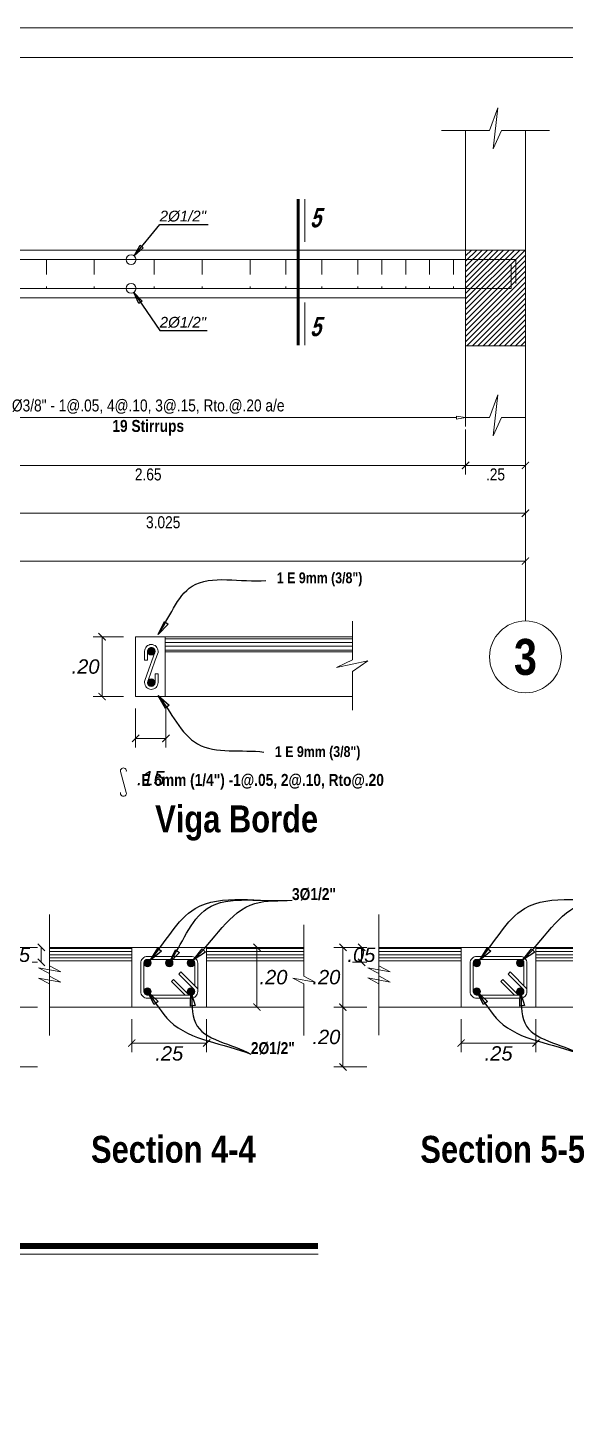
# Model space of a CAD drawing. Header units: millimetres. Extents: x 56 to 215, y 47 to 103.
# Drawn here: x 86.62 to 91.11, y 62.51 to 74.1 of the extents above; entities that cross this region are included whole.
import ezdxf
from ezdxf.enums import TextEntityAlignment as Align

# ---------------------------------------------------------------- set-up
doc = ezdxf.new("R2010")
doc.units = ezdxf.units.MM
doc.linetypes.add('CENTER2', pattern=[28.575, 19.05, -3.175, 3.175, -3.175])
doc.linetypes.add('DASHED2', pattern=[0.375, 0.25, -0.125])
for name, color, linetype, lineweight in [('E_Columna', 3, 'Continuous', 25), ('E_Estribo', 1, 'CENTER2', 20), ('E_Fierros', 2, 'Continuous', 50), ('G_Achurados', 54, 'Continuous', 5), ('G_Complemento', 30, 'Continuous', 20), ('G_Cortes', 3, 'Continuous', 60), ('G_Ejes', 253, 'Continuous', 20), ('G_Sombreados', 8, 'Continuous', 9), ('G_Texto', 122, 'Continuous', 20)]:
    doc.layers.add(name, color=color, linetype=linetype, lineweight=lineweight)
doc.layers.add('G_Acotación', color=171, linetype='Continuous')
doc.styles.add('Acotacion', font='ARIALN.TTF')
doc.styles.add('ARIAL', font='ariali.ttf', dxfattribs={"height": 0.12})
doc.styles.add('Cotas', font='ARIALNB.TTF', dxfattribs={"height": 0.1})
doc.styles.add('Eje', font='ARIALNB.TTF', dxfattribs={"height": 0.3})
doc.styles.add('Notas', font='ARIALNB.TTF', dxfattribs={"height": 0.15})
doc.styles.add('TITULOS', font='ARIALNB.TTF', dxfattribs={"height": 0.3})
doc.dimstyles.new('120', dxfattribs={"dimtxt": 1, "dimasz": 0.06, "dimexe": 0.06, "dimexo": 0.1, "dimgap": 0.08, "dimtad": 3, "dimtih": 1, "dimtoh": 1, "dimlfac": 0.4, "dimzin": 1, "dimdsep": 46, "dimtxsty": 'Cotas', "dimblk": 'ARCHTICK', "dimcen": 2.5, "dimdle": 0.06, "dimclrt": 21, "dimazin": 0, "dimtp": 0.2, "dimtm": 0.2, "dimtfac": 1, "dimtix": 1, "dimtmove": 1, "dimatfit": 0, "dimfxl": 1, "dimtolj": 1, "dimtzin": 1, "dimarcsym": 0})
doc.dimstyles.new('125', dxfattribs={"dimtxt": 1, "dimasz": 0.06, "dimexe": 0.06, "dimexo": 0.1, "dimgap": 0.08, "dimtad": 3, "dimtih": 1, "dimtoh": 1, "dimlfac": 0.5, "dimzin": 1, "dimdsep": 46, "dimtxsty": 'Cotas', "dimblk": 'ARCHTICK', "dimcen": 2.5, "dimdle": 0.06, "dimclrt": 4, "dimazin": 0, "dimtp": 0.2, "dimtm": 0.2, "dimtfac": 1, "dimtix": 1, "dimtmove": 1, "dimatfit": 3, "dimfxl": 1, "dimtolj": 1, "dimtzin": 1, "dimarcsym": 0})
doc.dimstyles.new('Lenin_20', dxfattribs={"dimscale": 0.5, "dimtxt": 0.1, "dimasz": 0.12, "dimexe": 0.15, "dimexo": 0.2, "dimgap": 0.05, "dimtad": 2, "dimtih": 1, "dimtoh": 1, "dimlfac": 0.4, "dimzin": 4, "dimdsep": 46, "dimtxsty": 'ARIAL', "dimblk": 'ARCHTICK', "dimcen": 0.12, "dimclrd": 256, "dimclre": 256, "dimclrt": 4, "dimazin": 1, "dimtm": 1e-09, "dimtfac": 1, "dimtmove": 2, "dimatfit": 2, "dimldrblk": 'ARCHTICK', "dimfxl": 1, "dimtolj": 1, "dimlwd": 13, "dimlwe": 18, "dimarcsym": 0})
doc.dimstyles.new('Lenin_25', dxfattribs={"dimscale": 0.5, "dimtxt": 0.2, "dimasz": 0.12, "dimexe": 0.15, "dimexo": 0.2, "dimgap": 0.05, "dimtad": 2, "dimtih": 1, "dimtoh": 1, "dimlfac": 0.5, "dimzin": 4, "dimdsep": 46, "dimtxsty": 'Acotacion', "dimblk": 'ARCHTICK', "dimcen": 0.12, "dimclrd": 256, "dimclre": 256, "dimclrt": 4, "dimazin": 1, "dimtm": 1e-09, "dimtfac": 1, "dimtmove": 2, "dimatfit": 2, "dimldrblk": 'ARCHTICK', "dimfxl": 1, "dimtolj": 1, "dimlwd": 13, "dimlwe": 18, "dimarcsym": 0})

# ---------------------------------------------------------------- blocks, each defined once
blk = doc.blocks.new('_ArchTick')
at = {"color": 0, "linetype": 'ByBlock', "const_width": 0.15}
blk.add_lwpolyline([(-0.5, -0.5), (0.5, 0.5)], dxfattribs=at)
blk = doc.blocks.new('*D601')
at = {"layer": 'Defpoints', "color": 0, "transparency": 16777216}
for p in [(78.773, 70.845), (90.773, 70.845), (90.773, 69.645)]:
    blk.add_point(p, dxfattribs=at)
at = {"layer": 'G_Acotación', "lineweight": 18, "transparency": 16777216}
for p, q in [((78.773, 70.745), (78.773, 69.57)), ((90.773, 70.745), (90.773, 69.57))]:
    blk.add_line(p, q, dxfattribs=at)
at = {"layer": 'G_Acotación', "lineweight": 13, "transparency": 16777216}
blk.add_line((78.773, 69.645), (90.773, 69.645), dxfattribs=at)
at = {"layer": 'G_Acotación', "lineweight": 13, "transparency": 16777216, "xscale": 0.06, "yscale": 0.06, "zscale": 0.06, "rotation": 180}
blk.add_blockref('_ArchTick', (78.773, 69.645), dxfattribs=at)
at = {"layer": 'G_Acotación', "lineweight": 13, "transparency": 16777216, "xscale": 0.06, "yscale": 0.06, "zscale": 0.06}
blk.add_blockref('_ArchTick', (90.773, 69.645), dxfattribs=at)
at = {"layer": 'G_Acotación', "color": 4, "lineweight": 5, "transparency": 16777216, "insert": (84.773, 69.569), "char_height": 0.1, "attachment_point": 5, "style": 'Acotacion'}
blk.add_mtext('\\A1;6.000', dxfattribs=at)
blk = doc.blocks.new('Eri')
blk.add_line((-1.7, 0), (0, 0))
blk.add_circle((-2, 0), 0.3)
at = {"color": 1, "style": 'Eje', "flags": 4}
blk.add_attdef('H', text='', height=0.3, dxfattribs=at).set_placement((-2, 0), align=Align.MIDDLE_CENTER)
blk = doc.blocks.new('_ClosedBlank')
at = {"color": 0, "linetype": 'ByBlock', "lineweight": -2}
for p, q in [((-1, 0.17), (0, 0)), ((-1, 0.17), (-1, -0.17)), ((0, 0), (-1, -0.17))]:
    blk.add_line(p, q, dxfattribs=at)
blk = doc.blocks.new('*D606')
at = {"layer": 'Defpoints', "color": 0, "transparency": 16777216}
for p in [(84.973, 71.845), (90.273, 71.845), (90.273, 70.845)]:
    blk.add_point(p, dxfattribs=at)
at = {"layer": 'G_Acotación', "lineweight": 18, "transparency": 16777216}
for p, q in [((84.973, 71.745), (84.973, 70.77)), ((90.273, 71.745), (90.273, 70.77))]:
    blk.add_line(p, q, dxfattribs=at)
at = {"layer": 'G_Acotación', "lineweight": 13, "transparency": 16777216}
blk.add_line((85.048, 70.845), (90.198, 70.845), dxfattribs=at)
at = {"layer": 'G_Acotación', "lineweight": 13, "transparency": 16777216, "xscale": 0.075, "yscale": 0.075, "zscale": 0.075, "rotation": 180}
blk.add_blockref('_ClosedBlank', (84.973, 70.845), dxfattribs=at)
at = {"layer": 'G_Acotación', "lineweight": 13, "transparency": 16777216, "xscale": 0.075, "yscale": 0.075, "zscale": 0.075}
blk.add_blockref('_ClosedBlank', (90.273, 70.845), dxfattribs=at)
at = {"layer": 'G_Acotación', "color": 4, "lineweight": 5, "transparency": 16777216, "insert": (87.623, 70.936), "char_height": 0.1, "attachment_point": 5, "style": 'Acotacion'}
blk.add_mtext('\\A1;Ø3/8" - 1@.05, 4@.10, 3@.15, Rto.@.20 a/e', dxfattribs=at)
blk = doc.blocks.new('*D607')
at = {"layer": 'Defpoints', "color": 0, "transparency": 16777216}
for p in [(84.723, 70.845), (90.773, 70.845), (90.773, 70.045)]:
    blk.add_point(p, dxfattribs=at)
at = {"layer": 'G_Acotación', "lineweight": 18, "transparency": 16777216}
for p, q in [((84.723, 70.745), (84.723, 69.97)), ((90.773, 70.745), (90.773, 69.97))]:
    blk.add_line(p, q, dxfattribs=at)
at = {"layer": 'G_Acotación', "lineweight": 13, "transparency": 16777216}
blk.add_line((84.723, 70.045), (90.773, 70.045), dxfattribs=at)
at = {"layer": 'G_Acotación', "lineweight": 13, "transparency": 16777216, "xscale": 0.06, "yscale": 0.06, "zscale": 0.06, "rotation": 180}
blk.add_blockref('_ArchTick', (84.723, 70.045), dxfattribs=at)
at = {"layer": 'G_Acotación', "lineweight": 13, "transparency": 16777216, "xscale": 0.06, "yscale": 0.06, "zscale": 0.06}
blk.add_blockref('_ArchTick', (90.773, 70.045), dxfattribs=at)
at = {"layer": 'G_Acotación', "color": 4, "lineweight": 5, "transparency": 16777216, "insert": (87.748, 69.969), "char_height": 0.1, "attachment_point": 5, "style": 'Acotacion'}
blk.add_mtext('\\A1;3.025', dxfattribs=at)
blk = doc.blocks.new('*D609')
at = {"layer": 'Defpoints', "color": 0, "transparency": 16777216}
for p in [(84.973, 70.845), (90.273, 70.845), (90.273, 70.445)]:
    blk.add_point(p, dxfattribs=at)
at = {"layer": 'G_Acotación', "lineweight": 18, "transparency": 16777216}
for p, q in [((84.973, 70.745), (84.973, 70.37)), ((90.273, 70.745), (90.273, 70.37))]:
    blk.add_line(p, q, dxfattribs=at)
at = {"layer": 'G_Acotación', "lineweight": 13, "transparency": 16777216}
blk.add_line((84.973, 70.445), (90.273, 70.445), dxfattribs=at)
at = {"layer": 'G_Acotación', "lineweight": 13, "transparency": 16777216, "xscale": 0.06, "yscale": 0.06, "zscale": 0.06, "rotation": 180}
blk.add_blockref('_ArchTick', (84.973, 70.445), dxfattribs=at)
at = {"layer": 'G_Acotación', "lineweight": 13, "transparency": 16777216, "xscale": 0.06, "yscale": 0.06, "zscale": 0.06}
blk.add_blockref('_ArchTick', (90.273, 70.445), dxfattribs=at)
at = {"layer": 'G_Acotación', "color": 4, "lineweight": 5, "transparency": 16777216, "insert": (87.623, 70.369), "char_height": 0.1, "attachment_point": 5, "style": 'Acotacion'}
blk.add_mtext('\\A1;2.65', dxfattribs=at)
blk = doc.blocks.new('*D610')
at = {"layer": 'Defpoints', "color": 0, "transparency": 16777216}
for p in [(90.273, 70.845), (90.773, 70.845), (90.773, 70.445)]:
    blk.add_point(p, dxfattribs=at)
at = {"layer": 'G_Acotación', "lineweight": 18, "transparency": 16777216}
for p, q in [((90.273, 70.745), (90.273, 70.37)), ((90.773, 70.745), (90.773, 70.37))]:
    blk.add_line(p, q, dxfattribs=at)
at = {"layer": 'G_Acotación', "lineweight": 13, "transparency": 16777216}
blk.add_line((90.273, 70.445), (90.773, 70.445), dxfattribs=at)
at = {"layer": 'G_Acotación', "lineweight": 13, "transparency": 16777216, "xscale": 0.06, "yscale": 0.06, "zscale": 0.06, "rotation": 180}
blk.add_blockref('_ArchTick', (90.273, 70.445), dxfattribs=at)
at = {"layer": 'G_Acotación', "lineweight": 13, "transparency": 16777216, "xscale": 0.06, "yscale": 0.06, "zscale": 0.06}
blk.add_blockref('_ArchTick', (90.773, 70.445), dxfattribs=at)
at = {"layer": 'G_Acotación', "color": 4, "lineweight": 5, "transparency": 16777216, "insert": (90.523, 70.369), "char_height": 0.1, "attachment_point": 5, "style": 'Acotacion'}
blk.add_mtext('\\A1;.25', dxfattribs=at)
blk = doc.blocks.new('A$C20F518DE')
at = {"linetype": 'CENTER2', "lineweight": 60, "ltscale": 3}
blk.add_line((0, 0), (0, 1.221), dxfattribs=at)
at = {"lineweight": 20}
for p, q in [((0.055, 0.864), (0.055, 1.221)), ((0.055, 0.357), (0.055, 0))]:
    blk.add_line(p, q, dxfattribs=at)
at = {"ltscale": 1.1, "style": 'Notas', "oblique": 15.641, "width": 0.871134, "flags": 4}
blk.add_attdef('C0', text='', height=0.161, dxfattribs=at).set_placement((0.192, 1.066), align=Align.MIDDLE_CENTER)
blk.add_attdef('C1', text='', height=0.161, rotation=360, dxfattribs=at).set_placement((0.192, 0.158), align=Align.MIDDLE_CENTER)
blk = doc.blocks.new('*D611')
at = {"layer": 'Defpoints', "color": 0, "transparency": 16777216}
for p in [(87.518, 68.513), (87.771, 68.513), (87.771, 68.163)]:
    blk.add_point(p, dxfattribs=at)
at = {"layer": 'G_Acotación', "lineweight": 18, "transparency": 16777216}
for p, q in [((87.518, 68.413), (87.518, 68.088)), ((87.771, 68.413), (87.771, 68.088))]:
    blk.add_line(p, q, dxfattribs=at)
at = {"layer": 'G_Acotación', "lineweight": 13, "transparency": 16777216}
blk.add_line((87.518, 68.163), (87.771, 68.163), dxfattribs=at)
at = {"layer": 'G_Acotación', "lineweight": 13, "transparency": 16777216, "xscale": 0.06, "yscale": 0.06, "zscale": 0.06, "rotation": 180}
blk.add_blockref('_ArchTick', (87.518, 68.163), dxfattribs=at)
at = {"layer": 'G_Acotación', "lineweight": 13, "transparency": 16777216, "xscale": 0.06, "yscale": 0.06, "zscale": 0.06}
blk.add_blockref('_ArchTick', (87.771, 68.163), dxfattribs=at)
at = {"layer": 'G_Acotación', "color": 4, "lineweight": 5, "transparency": 16777216, "insert": (87.644, 67.83), "char_height": 0.12, "attachment_point": 5, "style": 'ARIAL'}
blk.add_mtext('\\A1;.15', dxfattribs=at)
blk = doc.blocks.new('*D612')
at = {"layer": 'Defpoints', "color": 0, "transparency": 16777216}
for p in [(87.518, 69.013), (87.238, 68.513), (87.518, 68.513)]:
    blk.add_point(p, dxfattribs=at)
at = {"layer": 'G_Acotación', "lineweight": 18, "transparency": 16777216}
for p, q in [((87.418, 69.013), (87.163, 69.013)), ((87.418, 68.513), (87.163, 68.513))]:
    blk.add_line(p, q, dxfattribs=at)
at = {"layer": 'G_Acotación', "lineweight": 13, "transparency": 16777216}
blk.add_line((87.238, 69.013), (87.238, 68.513), dxfattribs=at)
at = {"layer": 'G_Acotación', "lineweight": 13, "transparency": 16777216, "xscale": 0.06, "yscale": 0.06, "zscale": 0.06}
for p, rotation in [((87.238, 69.013), 90), ((87.238, 68.513), 270)]:
    blk.add_blockref('_ArchTick', p, dxfattribs=dict(at, rotation=rotation))
at = {"layer": 'G_Acotación', "color": 4, "lineweight": 5, "transparency": 16777216, "insert": (87.1, 68.763), "char_height": 0.12, "attachment_point": 5, "style": 'ARIAL'}
blk.add_mtext('\\A1;.20', dxfattribs=at)
blk = doc.blocks.new('*D679')
at = {"layer": 'Defpoints', "color": 0, "transparency": 16777216}
for p in [(87.486, 65.917), (88.111, 65.917), (88.111, 65.617)]:
    blk.add_point(p, dxfattribs=at)
at = {"layer": 'G_Acotación', "lineweight": 18, "transparency": 16777216}
for p, q in [((87.486, 65.817), (87.486, 65.542)), ((88.111, 65.817), (88.111, 65.542))]:
    blk.add_line(p, q, dxfattribs=at)
at = {"layer": 'G_Acotación', "lineweight": 13, "transparency": 16777216}
blk.add_line((87.486, 65.617), (88.111, 65.617), dxfattribs=at)
at = {"layer": 'G_Acotación', "lineweight": 13, "transparency": 16777216, "xscale": 0.06, "yscale": 0.06, "zscale": 0.06, "rotation": 180}
blk.add_blockref('_ArchTick', (87.486, 65.617), dxfattribs=at)
at = {"layer": 'G_Acotación', "lineweight": 13, "transparency": 16777216, "xscale": 0.06, "yscale": 0.06, "zscale": 0.06}
blk.add_blockref('_ArchTick', (88.111, 65.617), dxfattribs=at)
at = {"layer": 'G_Acotación', "color": 4, "lineweight": 5, "transparency": 16777216, "insert": (87.799, 65.53), "char_height": 0.12, "attachment_point": 5, "style": 'ARIAL'}
blk.add_mtext('\\A1;.25', dxfattribs=at)
blk = doc.blocks.new('*D680')
at = {"layer": 'Defpoints', "color": 0, "transparency": 16777216}
for p in [(88.111, 66.417), (88.531, 66.417), (88.111, 65.917)]:
    blk.add_point(p, dxfattribs=at)
at = {"layer": 'G_Acotación', "lineweight": 18, "transparency": 16777216}
for p, q in [((88.211, 66.417), (88.606, 66.417)), ((88.211, 65.917), (88.606, 65.917))]:
    blk.add_line(p, q, dxfattribs=at)
at = {"layer": 'G_Acotación', "lineweight": 13, "transparency": 16777216}
blk.add_line((88.531, 65.917), (88.531, 66.417), dxfattribs=at)
at = {"layer": 'G_Acotación', "lineweight": 13, "transparency": 16777216, "xscale": 0.06, "yscale": 0.06, "zscale": 0.06}
for p, rotation in [((88.531, 66.417), 90), ((88.531, 65.917), 270)]:
    blk.add_blockref('_ArchTick', p, dxfattribs=dict(at, rotation=rotation))
at = {"layer": 'G_Acotación', "color": 4, "lineweight": 5, "transparency": 16777216, "insert": (88.669, 66.167), "char_height": 0.12, "attachment_point": 5, "style": 'ARIAL'}
blk.add_mtext('\\A1;.20', dxfattribs=at)
blk = doc.blocks.new('*D681')
at = {"layer": 'Defpoints', "color": 0, "transparency": 16777216}
for p in [(86.799, 66.417), (86.73, 66.292), (86.799, 66.292)]:
    blk.add_point(p, dxfattribs=at)
at = {"layer": 'G_Acotación', "lineweight": 18, "transparency": 16777216}
for p, q in [((86.699, 66.417), (86.655, 66.417)), ((86.699, 66.292), (86.655, 66.292))]:
    blk.add_line(p, q, dxfattribs=at)
at = {"layer": 'G_Acotación', "lineweight": 13, "transparency": 16777216}
blk.add_line((86.73, 66.417), (86.73, 66.292), dxfattribs=at)
at = {"layer": 'G_Acotación', "lineweight": 13, "transparency": 16777216, "xscale": 0.06, "yscale": 0.06, "zscale": 0.06}
for p, rotation in [((86.73, 66.417), 90), ((86.73, 66.292), 270)]:
    blk.add_blockref('_ArchTick', p, dxfattribs=dict(at, rotation=rotation))
at = {"layer": 'G_Acotación', "color": 4, "lineweight": 5, "transparency": 16777216, "insert": (86.52, 66.354), "char_height": 0.12, "attachment_point": 5, "style": 'ARIAL'}
blk.add_mtext('\\A1;.05', dxfattribs=at)
blk = doc.blocks.new('*D682')
at = {"layer": 'Defpoints', "color": 0, "transparency": 16777216}
for p in [(86.799, 66.417), (86.499, 65.917), (86.799, 65.917)]:
    blk.add_point(p, dxfattribs=at)
at = {"layer": 'G_Acotación', "lineweight": 18, "transparency": 16777216}
for p, q in [((86.699, 66.417), (86.424, 66.417)), ((86.699, 65.917), (86.424, 65.917))]:
    blk.add_line(p, q, dxfattribs=at)
at = {"layer": 'G_Acotación', "lineweight": 13, "transparency": 16777216}
blk.add_line((86.499, 66.417), (86.499, 65.917), dxfattribs=at)
at = {"layer": 'G_Acotación', "lineweight": 13, "transparency": 16777216, "xscale": 0.06, "yscale": 0.06, "zscale": 0.06}
for p, rotation in [((86.499, 66.417), 90), ((86.499, 65.917), 270)]:
    blk.add_blockref('_ArchTick', p, dxfattribs=dict(at, rotation=rotation))
at = {"layer": 'G_Acotación', "color": 4, "lineweight": 5, "transparency": 16777216, "insert": (86.361, 66.167), "char_height": 0.12, "attachment_point": 5, "style": 'ARIAL'}
blk.add_mtext('\\A1;.20', dxfattribs=at)
blk = doc.blocks.new('*D683')
at = {"layer": 'Defpoints', "color": 0, "transparency": 16777216}
for p in [(86.799, 65.917), (86.499, 65.417), (86.799, 65.417)]:
    blk.add_point(p, dxfattribs=at)
at = {"layer": 'G_Acotación', "lineweight": 18, "transparency": 16777216}
for p, q in [((86.699, 65.917), (86.424, 65.917)), ((86.699, 65.417), (86.424, 65.417))]:
    blk.add_line(p, q, dxfattribs=at)
at = {"layer": 'G_Acotación', "lineweight": 13, "transparency": 16777216}
blk.add_line((86.499, 65.917), (86.499, 65.417), dxfattribs=at)
at = {"layer": 'G_Acotación', "lineweight": 13, "transparency": 16777216, "xscale": 0.06, "yscale": 0.06, "zscale": 0.06}
for p, rotation in [((86.499, 65.917), 90), ((86.499, 65.417), 270)]:
    blk.add_blockref('_ArchTick', p, dxfattribs=dict(at, rotation=rotation))
at = {"layer": 'G_Acotación', "color": 4, "lineweight": 5, "transparency": 16777216, "insert": (86.361, 65.667), "char_height": 0.12, "attachment_point": 5, "style": 'ARIAL'}
blk.add_mtext('\\A1;.20', dxfattribs=at)
blk = doc.blocks.new('*D689')
at = {"layer": 'Defpoints', "color": 0, "transparency": 16777216}
for p in [(90.236, 65.917), (90.861, 65.917), (90.861, 65.617)]:
    blk.add_point(p, dxfattribs=at)
at = {"layer": 'G_Acotación', "lineweight": 18, "transparency": 16777216}
for p, q in [((90.236, 65.817), (90.236, 65.542)), ((90.861, 65.817), (90.861, 65.542))]:
    blk.add_line(p, q, dxfattribs=at)
at = {"layer": 'G_Acotación', "lineweight": 13, "transparency": 16777216}
blk.add_line((90.236, 65.617), (90.861, 65.617), dxfattribs=at)
at = {"layer": 'G_Acotación', "lineweight": 13, "transparency": 16777216, "xscale": 0.06, "yscale": 0.06, "zscale": 0.06, "rotation": 180}
blk.add_blockref('_ArchTick', (90.236, 65.617), dxfattribs=at)
at = {"layer": 'G_Acotación', "lineweight": 13, "transparency": 16777216, "xscale": 0.06, "yscale": 0.06, "zscale": 0.06}
blk.add_blockref('_ArchTick', (90.861, 65.617), dxfattribs=at)
at = {"layer": 'G_Acotación', "color": 4, "lineweight": 5, "transparency": 16777216, "insert": (90.549, 65.53), "char_height": 0.12, "attachment_point": 5, "style": 'ARIAL'}
blk.add_mtext('\\A1;.25', dxfattribs=at)
blk = doc.blocks.new('*D690')
at = {"layer": 'Defpoints', "color": 0, "transparency": 16777216}
for p in [(90.861, 66.417), (91.281, 66.417), (90.861, 65.917)]:
    blk.add_point(p, dxfattribs=at)
at = {"layer": 'G_Acotación', "lineweight": 18, "transparency": 16777216}
for p, q in [((90.961, 66.417), (91.356, 66.417)), ((90.961, 65.917), (91.356, 65.917))]:
    blk.add_line(p, q, dxfattribs=at)
at = {"layer": 'G_Acotación', "lineweight": 13, "transparency": 16777216}
blk.add_line((91.281, 65.917), (91.281, 66.417), dxfattribs=at)
at = {"layer": 'G_Acotación', "lineweight": 13, "transparency": 16777216, "xscale": 0.06, "yscale": 0.06, "zscale": 0.06}
for p, rotation in [((91.281, 66.417), 90), ((91.281, 65.917), 270)]:
    blk.add_blockref('_ArchTick', p, dxfattribs=dict(at, rotation=rotation))
at = {"layer": 'G_Acotación', "color": 4, "lineweight": 5, "transparency": 16777216, "insert": (91.419, 66.167), "char_height": 0.12, "attachment_point": 5, "style": 'ARIAL'}
blk.add_mtext('\\A1;.20', dxfattribs=at)
blk = doc.blocks.new('*D691')
at = {"layer": 'Defpoints', "color": 0, "transparency": 16777216}
for p in [(89.549, 66.417), (89.405, 66.292), (89.549, 66.292)]:
    blk.add_point(p, dxfattribs=at)
at = {"layer": 'G_Acotación', "lineweight": 18, "transparency": 16777216}
for p, q in [((89.449, 66.417), (89.33, 66.417)), ((89.449, 66.292), (89.33, 66.292))]:
    blk.add_line(p, q, dxfattribs=at)
at = {"layer": 'G_Acotación', "lineweight": 13, "transparency": 16777216}
blk.add_line((89.405, 66.417), (89.405, 66.292), dxfattribs=at)
at = {"layer": 'G_Acotación', "lineweight": 13, "transparency": 16777216, "xscale": 0.06, "yscale": 0.06, "zscale": 0.06}
for p, rotation in [((89.405, 66.417), 90), ((89.405, 66.292), 270)]:
    blk.add_blockref('_ArchTick', p, dxfattribs=dict(at, rotation=rotation))
at = {"layer": 'G_Acotación', "color": 4, "lineweight": 5, "transparency": 16777216, "insert": (89.403, 66.354), "char_height": 0.12, "attachment_point": 5, "style": 'ARIAL'}
blk.add_mtext('\\A1;.05', dxfattribs=at)
blk = doc.blocks.new('*D692')
at = {"layer": 'Defpoints', "color": 0, "transparency": 16777216}
for p in [(89.549, 66.417), (89.249, 65.917), (89.549, 65.917)]:
    blk.add_point(p, dxfattribs=at)
at = {"layer": 'G_Acotación', "lineweight": 18, "transparency": 16777216}
for p, q in [((89.449, 66.417), (89.174, 66.417)), ((89.449, 65.917), (89.174, 65.917))]:
    blk.add_line(p, q, dxfattribs=at)
at = {"layer": 'G_Acotación', "lineweight": 13, "transparency": 16777216}
blk.add_line((89.249, 66.417), (89.249, 65.917), dxfattribs=at)
at = {"layer": 'G_Acotación', "lineweight": 13, "transparency": 16777216, "xscale": 0.06, "yscale": 0.06, "zscale": 0.06}
for p, rotation in [((89.249, 66.417), 90), ((89.249, 65.917), 270)]:
    blk.add_blockref('_ArchTick', p, dxfattribs=dict(at, rotation=rotation))
at = {"layer": 'G_Acotación', "color": 4, "lineweight": 5, "transparency": 16777216, "insert": (89.111, 66.167), "char_height": 0.12, "attachment_point": 5, "style": 'ARIAL'}
blk.add_mtext('\\A1;.20', dxfattribs=at)
blk = doc.blocks.new('*D693')
at = {"layer": 'Defpoints', "color": 0, "transparency": 16777216}
for p in [(89.549, 65.917), (89.249, 65.417), (89.549, 65.417)]:
    blk.add_point(p, dxfattribs=at)
at = {"layer": 'G_Acotación', "lineweight": 18, "transparency": 16777216}
for p, q in [((89.449, 65.917), (89.174, 65.917)), ((89.449, 65.417), (89.174, 65.417))]:
    blk.add_line(p, q, dxfattribs=at)
at = {"layer": 'G_Acotación', "lineweight": 13, "transparency": 16777216}
blk.add_line((89.249, 65.917), (89.249, 65.417), dxfattribs=at)
at = {"layer": 'G_Acotación', "lineweight": 13, "transparency": 16777216, "xscale": 0.06, "yscale": 0.06, "zscale": 0.06}
for p, rotation in [((89.249, 65.917), 90), ((89.249, 65.417), 270)]:
    blk.add_blockref('_ArchTick', p, dxfattribs=dict(at, rotation=rotation))
at = {"layer": 'G_Acotación', "color": 4, "lineweight": 5, "transparency": 16777216, "insert": (89.111, 65.667), "char_height": 0.12, "attachment_point": 5, "style": 'ARIAL'}
blk.add_mtext('\\A1;.20', dxfattribs=at)

msp = doc.modelspace()

# ---------------------------------------------------------------- hatches: boundary and pattern name
at = {"layer": 'E_Fierros', "lineweight": 5}
for points in [[(87.6176, 68.8917, 1), (87.6801, 68.8917, 1)], [(87.6176, 68.6292, -1), (87.6801, 68.6292, -1)], [(87.6486, 66.2853, 1), (87.5861, 66.2853, 1)], [(87.8298, 66.2853, 1), (87.7673, 66.2853, 1)], [(88.0111, 66.2853, 1), (87.9486, 66.2853, 1)], [(90.3986, 66.2853, 1), (90.3361, 66.2853, 1)], [(90.7611, 66.2853, 1), (90.6986, 66.2853, 1)], [(87.6486, 66.0478, 1), (87.5861, 66.0478, 1)], [(88.0111, 66.0478, 1), (87.9486, 66.0478, 1)], [(90.3986, 66.0478, 1), (90.3361, 66.0478, 1)], [(90.7611, 66.0478, 1), (90.6986, 66.0478, 1)]]:
    msp.add_hatch(color=256, dxfattribs=at).paths.add_polyline_path(points)
at = {"layer": 'G_Sombreados', "lineweight": 5}
h = msp.add_hatch(dxfattribs=at)
h.set_pattern_fill('LINE', color=256, scale=0.01, angle=45, style=0)
h.set_pattern_definition([(45, (-1020.450506, -723.140938), (-0.0224506403, 0.0224506403), [])])
h.paths.add_polyline_path([(90.2731, 71.4447), (90.7731, 71.4447), (90.7731, 72.2447), (90.2731, 72.2447)])
h = msp.add_hatch(dxfattribs=at)
h.set_pattern_fill('LINE', color=256, scale=0.01, style=0)
h.set_pattern_definition([(0, (-473.266287, -575.941175), (0, 0.03175), [])])
h.paths.add_polyline_path([(89.3276, 68.8875), (89.3276, 69.0125), (87.7651, 69.0125), (87.7651, 68.8875)])
h = msp.add_hatch(dxfattribs=at)
h.set_pattern_fill('LINE', color=256, scale=0.008, style=0)
h.set_pattern_definition([(0, (0.291138, 47.71184), (0, 0.0254), [])])
h.paths.add_polyline_path([(87.4861, 66.2916), (87.4861, 66.4166), (86.7986, 66.4166), (86.7986, 66.2916)])
h.paths.add_polyline_path([(88.1111, 66.4166), (88.1111, 66.2916), (88.9236, 66.2916), (88.9236, 66.4166)])
h = msp.add_hatch(dxfattribs=at)
h.set_pattern_fill('LINE', color=256, scale=0.008, style=0)
h.set_pattern_definition([(0, (3.041138, 47.71184), (0, 0.0254), [])])
h.paths.add_polyline_path([(90.8611, 66.4166), (90.8611, 66.2916), (91.6736, 66.2916), (91.6736, 66.4166)])
h.paths.add_polyline_path([(90.2361, 66.2916), (90.2361, 66.4166), (89.5486, 66.4166), (89.5486, 66.2916)])

# ---------------------------------------------------------------- linework, layer by layer
at = {"lineweight": 5}
for points in [[(97.6255, 46.547), (97.6255, 74.1029), (56.5755, 74.1029), (56.5755, 46.547)], [(97.3755, 46.797), (97.3755, 73.8529), (56.8255, 73.8529), (56.8255, 46.797)]]:
    msp.add_lwpolyline(points, close=True, dxfattribs=at)
at = {"layer": 'E_Columna', "lineweight": 5}
for points in [[(90.7731, 71.4447), (90.7731, 72.2447), (90.2731, 72.2447), (90.2731, 71.4447)], [(90.2731, 71.4447), (90.7731, 71.4447), (90.7731, 72.2447), (90.2731, 72.2447)], [(87.4861, 65.9166), (88.1111, 65.9166), (88.1111, 66.4166), (87.4861, 66.4166)], [(90.2361, 65.9166), (90.8611, 65.9166), (90.8611, 66.4166), (90.2361, 66.4166)]]:
    msp.add_lwpolyline(points, close=True, dxfattribs=at)
at = {"layer": 'E_Estribo', "linetype": 'DASHED2', "lineweight": 5, "ltscale": 0.5}
for p, q in [((86.7731, 72.1647), (86.7731, 71.9247)), ((87.1731, 72.1647), (87.1731, 71.9247)), ((87.6731, 72.1647), (87.6731, 71.9247)), ((88.0731, 72.1647), (88.0731, 71.9247)), ((88.4731, 72.1647), (88.4731, 71.9247)), ((88.7731, 72.1647), (88.7731, 71.9247)), ((89.0731, 72.1647), (89.0731, 71.9247)), ((89.3731, 72.1647), (89.3731, 71.9247)), ((89.5731, 72.1647), (89.5731, 71.9247)), ((89.7731, 72.1647), (89.7731, 71.9247)), ((89.9731, 72.1647), (89.9731, 71.9247)), ((90.1731, 72.1647), (90.1731, 71.9247))]:
    msp.add_line(p, q, dxfattribs=at)
at = {"layer": 'E_Estribo', "linetype": 'Continuous', "lineweight": 5}
for points in [[(87.7051, 68.882), (87.7051, 68.8917, 0.4142136), (87.6489, 68.9479, 0.4142136), (87.5926, 68.8917), (87.5926, 68.8178), (87.6176, 68.8178), (87.6176, 68.8917, -0.4142136), (87.6489, 68.9229, -0.4142136), (87.6801, 68.8917, -0.0851642), (87.6783, 68.8813), (87.6153, 68.703), (87.5926, 68.6388), (87.5926, 68.6292, 0.4142136), (87.6489, 68.5729, 0.4142136), (87.7051, 68.6292), (87.7051, 68.703), (87.6801, 68.703), (87.6801, 68.6292, -0.4142136), (87.6489, 68.5979, -0.4142136), (87.6176, 68.6292, -0.0851642), (87.6194, 68.6396), (87.6824, 68.8178)], [(87.9798, 65.9916, 0.4142136), (88.0361, 66.0478), (88.0361, 66.0711), (87.8958, 66.2113), (87.8782, 66.1936), (88.0019, 66.0699, -0.1989124), (88.0111, 66.0478, -0.4142136), (87.9798, 66.0166), (87.6173, 66.0166, -0.4142136), (87.5861, 66.0478), (87.5861, 66.2853, -0.4142136), (87.6173, 66.3166), (87.9798, 66.3166, -0.4142136), (88.0111, 66.2853), (88.0111, 66.0961), (88.0361, 66.0711), (88.0361, 66.2853, 0.4142136), (87.9798, 66.3416), (87.6173, 66.3416, 0.4142136), (87.5611, 66.2853), (87.5611, 66.0478, 0.4142136), (87.6173, 65.9916)], [(90.7298, 65.9916, 0.4142136), (90.7861, 66.0478), (90.7861, 66.0711), (90.6458, 66.2113), (90.6282, 66.1936), (90.7519, 66.0699, -0.1989124), (90.7611, 66.0478, -0.4142136), (90.7298, 66.0166), (90.3673, 66.0166, -0.4142136), (90.3361, 66.0478), (90.3361, 66.2853, -0.4142136), (90.3673, 66.3166), (90.7298, 66.3166, -0.4142136), (90.7611, 66.2853), (90.7611, 66.0961), (90.7861, 66.0711), (90.7861, 66.2853, 0.4142136), (90.7298, 66.3416), (90.3673, 66.3416, 0.4142136), (90.3111, 66.2853), (90.3111, 66.0478, 0.4142136), (90.3673, 65.9916)], [(87.834, 66.1495), (87.8163, 66.1318), (87.9315, 66.0166), (87.9798, 66.0166, -0.1989124), (87.9577, 66.0257)], [(90.584, 66.1495), (90.5663, 66.1318), (90.6815, 66.0166), (90.7298, 66.0166, -0.1989124), (90.7077, 66.0257)]]:
    msp.add_lwpolyline(points, format="xyb", close=True, dxfattribs=at)
msp.add_lwpolyline([(87.6489, 68.5979, -0.4142136), (87.6176, 68.6292), (87.6176, 68.6345)], format="xyb", dxfattribs=at)
at = {"layer": 'E_Fierros', "lineweight": 5}
for p, q in [((90.6931, 72.1647), (78.8531, 72.1647)), ((90.6531, 72.1247), (90.6531, 71.9247)), ((90.6931, 72.1647), (90.6931, 71.9647)), ((78.8931, 71.9247), (90.6531, 71.9247))]:
    msp.add_line(p, q, dxfattribs=at)
for centre in [(87.6489, 68.8917), (87.6489, 68.6292), (87.6173, 66.2853), (87.6173, 66.2853), (87.7986, 66.2853), (87.7986, 66.2853), (87.9798, 66.2853), (87.9798, 66.2853), (90.3673, 66.2853), (90.3673, 66.2853), (90.7298, 66.2853), (90.7298, 66.2853), (87.6173, 66.0478), (87.9798, 66.0478), (87.9798, 66.0478), (90.3673, 66.0478), (90.7298, 66.0478), (90.7298, 66.0478)]:
    msp.add_circle(centre, 0.0312, dxfattribs=at)
at = {"layer": 'G_Achurados', "lineweight": 5}
for points in [[(90.0731, 73.2447), (90.4731, 73.2447), (90.5414, 73.4342), (90.5049, 73.0908), (90.5731, 73.2447), (90.7731, 73.2447), (90.9731, 73.2447)], [(90.2731, 73.2447), (90.4731, 73.2447)]]:
    msp.add_lwpolyline(points, dxfattribs=at)
at = {"layer": 'G_Complemento', "lineweight": 5}
for p, q in [((87.7654, 69.0125), (89.3287, 69.0125)), ((87.7654, 68.8875), (89.3287, 68.8875)), ((87.7654, 68.5125), (89.3287, 68.5125)), ((88.9236, 66.4166), (86.7986, 66.4166)), ((91.6736, 66.4166), (89.5486, 66.4166)), ((87.4861, 65.9166), (86.7986, 65.9166)), ((88.1111, 65.9166), (88.9236, 65.9166)), ((90.2361, 65.9166), (89.5486, 65.9166)), ((90.8611, 65.9166), (91.6736, 65.9166))]:
    msp.add_line(p, q, dxfattribs=at)
for points in [[(90.4731, 72.2447), (90.7731, 72.2447), (90.7731, 73.2447), (90.5731, 73.2447), (90.5049, 73.0908), (90.5414, 73.4342), (90.4731, 73.2447), (90.2731, 73.2447), (90.2731, 72.2447), (84.9731, 72.2447)], [(90.7731, 70.8447), (90.7731, 73.2447)], [(84.9731, 71.8447), (90.2731, 71.8447), (90.2731, 70.8447), (90.4731, 70.8447), (90.5414, 71.0342), (90.5049, 70.6908), (90.5731, 70.8447), (90.7731, 70.8447), (90.7731, 71.8447)], [(89.3287, 69.1428), (89.3287, 68.8199), (89.1941, 68.7562), (89.4559, 68.8129), (89.3287, 68.7216), (89.3287, 68.3987)], [(86.7986, 66.6916), (86.7986, 66.2623), (86.8931, 66.2116), (86.7066, 66.2465), (86.7986, 66.1973), (86.7986, 65.7666)], [(89.5486, 66.6916), (89.5486, 66.2623), (89.6431, 66.2116), (89.4566, 66.2465), (89.5486, 66.1973), (89.5486, 65.7666)], [(86.7986, 66.6057), (86.7986, 66.1765), (86.8931, 66.1258), (86.7066, 66.1606), (86.7986, 66.1115), (86.7986, 65.6807)], [(88.9236, 66.6057), (88.9236, 66.1765), (89.0181, 66.1258), (88.8316, 66.1606), (88.9236, 66.1115), (88.9236, 65.6807)], [(89.5486, 66.6069), (89.5486, 66.1776), (89.6431, 66.127), (89.4566, 66.1618), (89.5486, 66.1126), (89.5486, 65.6819)]]:
    msp.add_lwpolyline(points, dxfattribs=at)
msp.add_lwpolyline([(87.5176, 68.5125), (87.7654, 68.5125), (87.7654, 69.0125), (87.5176, 69.0125)], close=True, dxfattribs=at)
at = {"layer": 'G_Texto', "lineweight": 5}
msp.add_line((87.4401, 67.7112), (87.3919, 67.8854), dxfattribs=at)
at = {"layer": 'G_Texto', "lineweight": 5, "const_width": 0.05}
msp.add_lwpolyline([(77.9358, 63.9217), (89.0416, 63.9217)], dxfattribs=at)
at = {"layer": 'G_Texto', "lineweight": 5}
msp.add_lwpolyline([(77.9358, 63.8534), (89.0416, 63.8534)], dxfattribs=at)
for centre in [(87.4803, 72.1647), (87.4803, 71.9247)]:
    msp.add_circle(centre, 0.041, dxfattribs=at)
for centre, start, end in [((87.416, 67.892), 344.53399, 195.46601), ((87.416, 67.7045), 164.53399, 15.46601)]:
    msp.add_arc(centre, 0.025, start, end, dxfattribs=at)

# ---------------------------------------------------------------- block references
at = {"layer": 'G_Cortes', "lineweight": 5}
ref = msp.add_blockref('A$C20F518DE', (88.8764, 71.449), dxfattribs=at)
ref.add_attrib('C0', '5', dxfattribs={"layer": '0', "ltscale": 1.1, "height": 0.1613, "style": 'Notas', "oblique": 15.64103, "width": 0.871134, "flags": 4}).set_placement((89.0187, 72.5152), align=Align.MIDDLE_CENTER)
ref.add_attrib('C1', '5', dxfattribs={"layer": '0', "ltscale": 1.1, "height": 0.1613, "rotation": 360, "style": 'Notas', "oblique": 15.64103, "width": 0.871134, "flags": 4}).set_placement((89.0187, 71.6053), align=Align.MIDDLE_CENTER)
at = {"layer": 'G_Ejes', "lineweight": 5}
ref = msp.add_blockref('Eri', (90.7731, 70.8447), dxfattribs=dict(at, rotation=90))
ref.add_attrib('H', '3', dxfattribs={"layer": '0', "color": 1, "height": 0.3, "style": 'Eje', "flags": 4}).set_placement((90.7731, 68.8447), align=Align.MIDDLE_CENTER)

# ---------------------------------------------------------------- texts
at = {"layer": 'E_Columna', "lineweight": 5, "style": 'Notas'}
for s, p in [('Viga Borde', (88.3616, 67.3779)), ('Section 4-4', (87.8332, 64.6166)), ('Section 5-5', (90.5832, 64.6166))]:
    msp.add_text(s, height=0.225, rotation=0.03015, dxfattribs=at).set_placement(p, align=Align.CENTER)
at = {"layer": 'G_Texto', "lineweight": 5, "style": 'ARIAL'}
for p in [(87.7192, 72.4834), (87.7192, 71.5962)]:
    msp.add_text('2Ø1/2"', height=0.09, dxfattribs=at).set_placement(p)
at = {"layer": 'G_Texto', "color": 0, "lineweight": 5, "style": 'TITULOS'}
msp.add_text('19 Stirrups', height=0.1, dxfattribs=at).set_placement((87.6231, 70.8247), align=Align.TOP_CENTER)
at = {"layer": 'G_Texto', "color": 4, "lineweight": 5, "style": 'Cotas'}
for s, p in [('3Ø1/2"', (88.8239, 66.8125)), ('2Ø1/2"', (88.4806, 65.5248))]:
    msp.add_text(s, height=0.1, rotation=360, dxfattribs=at).set_placement(p)
at = {"layer": 'G_Texto', "color": 4, "lineweight": 5, "char_height": 0.09, "width": 1.6, "style": 'Cotas'}
for insert, attachment_point in [((88.6977, 69.4333), 7), ((88.6816, 68.0979), 1)]:
    msp.add_mtext('1 E 9mm (3/8")', dxfattribs=dict(at, insert=insert, attachment_point=attachment_point))
at = {"layer": 'G_Texto', "lineweight": 5, "insert": (87.5654, 67.8661), "char_height": 0.1, "width": 2.458866, "attachment_point": 1, "style": 'Cotas'}
msp.add_mtext('E 6mm (1/4") -1@.05, 2@.10, Rto@.20', dxfattribs=at)

# ---------------------------------------------------------------- dimensions: what is measured, and where the dimension line sits
at = {"layer": 'G_Acotación', "lineweight": 5}
dim = msp.add_linear_dim(base=(90.2731, 70.8447), p1=(84.9731, 71.8447), p2=(90.2731, 71.8447), text='Ø3/8" - 1@.05, 4@.10, 3@.15, Rto.@.20 a/e', dimstyle='Lenin_25', override={"dimasz": 0.15, "dimtad": 3, "dimblk1": 'ClosedBlank', "dimblk2": 'ClosedBlank', "dimsah": 1, "dimfxl": 0.065}, dxfattribs=at)
dim.commit()
dim.dimension.update_dxf_attribs({"geometry": '*D606', "text_midpoint": (87.6231, 70.9362)})
for base, p1, p2, override, picture, middle in [((90.7731, 69.6447), (78.7731, 70.8447), (90.7731, 70.8447), {"dimdec": 3, "dimfxl": 0.06}, '*D601', (84.7731, 69.5686)), ((90.7731, 70.0447), (84.7231, 70.8447), (90.7731, 70.8447), {"dimdec": 3, "dimfxl": 0.06}, '*D607', (87.7481, 69.9686)), ((90.2731, 70.4447), (84.9731, 70.8447), (90.2731, 70.8447), {"dimfxl": 0.06}, '*D609', (87.6231, 70.3686)), ((90.7731, 70.4447), (90.2731, 70.8447), (90.7731, 70.8447), {"dimfxl": 0.06}, '*D610', (90.5231, 70.3686))]:
    dim = msp.add_linear_dim(base=base, p1=p1, p2=p2, dimstyle='Lenin_25', override=override, dxfattribs=at)
    dim.commit()
    dim.dimension.update_dxf_attribs({"geometry": picture, "text_midpoint": middle})
for base, p1, p2, picture, middle in [((87.2376, 68.5125), (87.5176, 69.0125), (87.5176, 68.5125), '*D612', (87.1001, 68.7625)), ((86.4986, 65.9166), (86.7986, 66.4166), (86.7986, 65.9166), '*D682', (86.3611, 66.1666)), ((86.7298, 66.2916), (86.7986, 66.4166), (86.7986, 66.2916), '*D681', (86.5198, 66.3541)), ((88.5314, 66.4166), (88.1111, 65.9166), (88.1111, 66.4166), '*D680', (88.6689, 66.1666)), ((89.2486, 65.9166), (89.5486, 66.4166), (89.5486, 65.9166), '*D692', (89.1111, 66.1666)), ((91.2814, 66.4166), (90.8611, 65.9166), (90.8611, 66.4166), '*D690', (91.4189, 66.1666)), ((86.4986, 65.4166), (86.7986, 65.9166), (86.7986, 65.4166), '*D683', (86.3611, 65.6666)), ((89.2486, 65.4166), (89.5486, 65.9166), (89.5486, 65.4166), '*D693', (89.1111, 65.6666))]:
    dim = msp.add_linear_dim(base=base, p1=p1, p2=p2, angle=90, dimstyle='Lenin_20', dxfattribs=at)
    dim.commit()
    dim.dimension.update_dxf_attribs({"geometry": picture, "text_midpoint": middle})
dim = msp.add_aligned_dim(p1=(87.5176, 68.5125), p2=(87.7714, 68.5125), distance=-0.3499, text='.15', dimstyle='Lenin_20', dxfattribs=at)
dim.commit()
dim.dimension.update_dxf_attribs({"geometry": '*D611', "text_midpoint": (87.6445, 67.8301)})
dim = msp.add_linear_dim(base=(89.4053, 66.2916), p1=(89.5486, 66.4166), p2=(89.5486, 66.2916), angle=90, dimstyle='Lenin_20', dxfattribs=at)
dim.commit()
dim.dimension.update_dxf_attribs({"geometry": '*D691', "text_midpoint": (89.4025, 66.3541), "dimtype": 160})
for base, p1, p2, picture, middle in [((88.1111, 65.6166), (87.4861, 65.9166), (88.1111, 65.9166), '*D679', (87.7986, 65.5303)), ((90.8611, 65.6166), (90.2361, 65.9166), (90.8611, 65.9166), '*D689', (90.5486, 65.5303))]:
    dim = msp.add_linear_dim(base=base, p1=p1, p2=p2, dimstyle='Lenin_20', dxfattribs=at)
    dim.commit()
    dim.dimension.update_dxf_attribs({"geometry": picture, "text_midpoint": middle})

# ---------------------------------------------------------------- leaders
at = {"layer": 'G_Texto', "lineweight": 5}
for points in [[(87.5061, 72.1965), (87.7192, 72.4584), (88.1227, 72.4584)], [(87.5032, 71.8907), (87.7192, 71.5714), (88.1152, 71.5714)]]:
    msp.add_leader(points, dimstyle='125', override={"dimasz": 0.1, "dimgap": 0.08, "dimtad": 0, "dimldrblk": 'ClosedBlank'}, dxfattribs=at)
at = {"layer": 'G_Texto', "lineweight": 5, "path_type": 1, "annotation_type": 0, "has_hookline": 1, "hookline_direction": 0, "text_width": 0.7002}
msp.add_leader([(87.7048, 69.0305), (87.9891, 69.4343), (88.6055, 69.4816)], dimstyle='120', override={"dimasz": 0.12, "dimgap": 0.08, "dimtad": 0, "dimclrd": 256, "dimldrblk": 'ClosedBlank'}, dxfattribs=at)
at = {"layer": 'G_Texto', "lineweight": 5, "path_type": 1}
for points in [[(87.7056, 68.5209), (88.0354, 68.1171), (88.5893, 68.0496)], [(87.6394, 66.3074), (88.015, 66.7413), (88.8239, 66.8125)], [(90.3894, 66.3074), (90.765, 66.7413), (91.5739, 66.8125)], [(87.7986, 66.2853), (88.115, 66.7413), (88.8239, 66.8125)], [(87.9993, 66.3097), (88.5132, 66.7838), (88.8239, 66.8125)], [(90.7493, 66.3097), (91.2632, 66.7838), (91.5739, 66.8125)], [(87.6173, 66.0478), (87.8049, 65.799), (88.4806, 65.5248)], [(87.9798, 66.0478), (88.0169, 65.7855), (88.4806, 65.5248)], [(90.3673, 66.0478), (90.5549, 65.799), (91.2306, 65.5248)], [(90.7298, 66.0478), (90.7669, 65.7855), (91.2306, 65.5248)]]:
    msp.add_leader(points, dimstyle='120', override={"dimasz": 0.12, "dimgap": 0.08, "dimtad": 0, "dimclrd": 256, "dimldrblk": 'ClosedBlank'}, dxfattribs=at)

doc.saveas('drawing.dxf')
